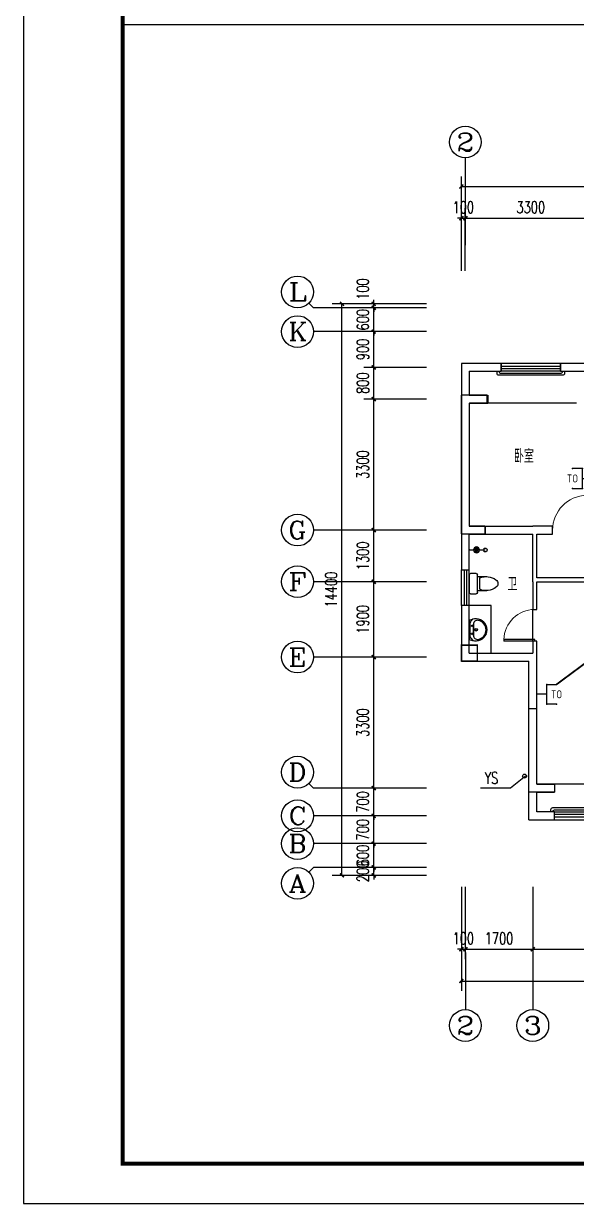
# Model space of a CAD drawing. Extents: x -993182 to -819982, y 169304 to 600104.
# Drawn here: x -904082 to -890149, y 298104 to 327829 of the extents above; entities that cross this region are included whole.
import ezdxf
from ezdxf.enums import TextEntityAlignment as Align

# ---------------------------------------------------------------- set-up
doc = ezdxf.new("R2010")
doc.units = 0
doc.header["$LTSCALE"] = 1000
doc.header["$MEASUREMENT"] = 0
for name, color, linetype in [('AXIS', 3, 'Continuous'), ('AXIS_TEXT', 7, 'Continuous'), ('DIM_LEAD', 3, 'Continuous'), ('EQUIP-通讯', 3, 'Continuous'), ('PUB_TEXT', 7, 'Continuous'), ('PUB_TITLE', 146, 'Continuous'), ('WALL', 4, 'Continuous'), ('WINDOW', 2, 'Continuous'), ('WIRE-网络', 6, 'TG_TD'), ('家具', 187, 'Continuous'), ('栏杆', 169, 'Continuous'), ('表格', 157, 'Continuous'), ('面层', 215, 'Continuous')]:
    doc.layers.add(name, color=color, linetype=linetype)
doc.styles.add('_TCH_AXIS', font='COMPLEX', dxfattribs={"bigfont": 'GBCBIG'})
doc.styles.add('_TCH_DIM', font='SIMPLEX', dxfattribs={"bigfont": 'GBCBIG'})
doc.styles.add('_TCH_DIM_T3', font='SIMPLEX', dxfattribs={"width": 0.705882, "bigfont": 'GBCBIG'})
doc.styles.add('_TEL_ATTDEF', font='GBENOR', dxfattribs={"width": 0.8, "height": 3, "bigfont": 'GBCBIG'})
doc.styles.add('_TEL_DIM', font='ICED', dxfattribs={"width": 0.8, "height": 3.5, "bigfont": 'BZHZ'})
doc.styles.add('COMPLEX', font='COMPLEX')
doc.styles.get("Standard").update_dxf_attribs({"font": 'gbenor.shx', "bigfont": 'gbcbig.shx'})
doc.styles.add('TG_LINETYPE', font='ICED', dxfattribs={"width": 0.8, "height": 2, "bigfont": 'BZHZ'})
doc.linetypes.add('TG_TD', pattern='A,1,-0.45,["TD",TG_LINETYPE,S=0.1,R=0,X=-0.38,Y=-0.1],0', length=1.45)
doc.linetypes.add('TG_TD+TV', pattern='A,1,-0.9,["TD+TV",TG_LINETYPE,S=0.1,R=0,X=-0.82,Y=-0.1],0', length=1.9)
doc.dimstyles.new('_TCH_ARCH&&100', dxfattribs={"dimtxt": 297.5, "dimasz": 100, "dimexe": 250, "dimexo": 300, "dimgap": 126.25, "dimtad": 1, "dimdec": 0, "dimzin": 0, "dimdsep": 46, "dimtxsty": '_TCH_DIM_T3', "dimblk": 'ARCHTICK', "dimcen": 0.09, "dimclrt": 7, "dimazin": 2, "dimtfac": 1, "dimtdec": 0, "dimtix": 1, "dimtmove": 2, "dimatfit": 3, "dimfxl": 0, "dimtolj": 1, "dimtzin": 0, "dimarcsym": 0})

# ---------------------------------------------------------------- blocks, each defined once
blk = doc.blocks.new('A$C6A1B0631')
at = {"layer": '家具'}
for p, q in [((0, 527), (0, 667)), ((30, 697), (470, 697)), ((500, 667), (500, 527)), ((470, 497), (30, 497)), ((80, 497), (80, 267)), ((390, 437), (110, 437)), ((420, 497), (420, 267))]:
    blk.add_line(p, q, dxfattribs=at)
for centre, radius, start, end in [((30, 667), 30, 90, 180), ((470, 667), 30, 0, 90), ((30, 527), 30, 180, 270), ((477, 284), 398, 157.4505, 216.6381), ((23, 284), 398, 323.3619, 22.5495), ((470, 527), 30, 270, 0), ((250, 108), 110, 213.4509, 326.5491)]:
    blk.add_arc(centre, radius, start, end, dxfattribs=at)
blk = doc.blocks.new('M_E6')
for p, q in [((-240, 0), (-270, -79)), ((240, 0), (-240, 0)), ((-237, 0), (239, 0)), ((240, 0), (270, -79)), ((-213, -36), (-271, -91)), ((-179, -23), (181, -23)), ((141, -105), (-141, -105)), ((-141, -105), (141, -105)), ((217, -37), (274, -95))]:
    blk.add_line(p, q)
for centre, radius in [((-99, -65), 16.3), ((2, -172), 31.6), ((2, -172), 23), ((101, -65), 16.3)]:
    blk.add_circle(centre, radius)
for centre, radius, start, end in [((28, -152), 307, 166.1751, 244.7296), ((-141, -205), 100, 90, 190.5602), ((0, -179), 243, 190.5602, 349.4398), ((-179, -73), 50, 90, 133.181), ((-28, -152), 307, 297.0639, 13.8249), ((141, -205), 100, 349.4398, 90), ((181, -73), 50, 44.5607, 90), ((0, -201), 250, 245.8071, 296.4628), ((28, -152), 307, 266.589, 266.5936)]:
    blk.add_arc(centre, radius, start, end)
at = {"width": 0.8, "flags": 9}
for tag in ['XSIZE', 'YSIZE']:
    blk.add_attdef(tag, (0, 0), '', height=0.5, dxfattribs=at)
blk = doc.blocks.new('$lvtry$00000168')
at = {"color": 0}
blk.add_line((0, 0), (0, -395), dxfattribs=at)
blk.add_arc((0, -395), 50, 121.0332, 58.9668, dxfattribs=at)
for p in [(0, 0), (0, -223)]:
    blk.add_point(p, dxfattribs=at)
blk = doc.blocks.new('$lvtry$00000171')
for p, q in [((-74, 11), (-11, 74)), ((-70, -27), (27, 70)), ((-53, -53), (53, 53)), ((-27, -70), (70, 27)), ((11, -74), (74, -11))]:
    blk.add_line(p, q)
blk.add_circle((0, 0), 75)
blk.add_point((0, 0))
blk = doc.blocks.new('A$C6BE329BC')
at = {"layer": '家具', "rotation": 180}
blk.add_blockref('$lvtry$00000171', (75, 271), dxfattribs=at)
at = {"layer": '家具'}
blk.add_blockref('$lvtry$00000168', (75, 445), dxfattribs=at)
blk = doc.blocks.new('TRHH')
at = {"color": 6}
for centre in [(-249202, -461390), (-233616, -461390), (-252617, -471151), (-230201, -471151), (-244307, -473179), (-238511, -473179)]:
    blk.add_circle(centre, 50, dxfattribs=at)
blk = doc.blocks.new('q4')
at = {"color": 3, "const_width": 35}
for points in [[(-534910, -495095), (-534910, -491595)], [(-534910, -491595), (-534260, -491595)], [(-534260, -491595), (-534260, -491795)], [(-534710, -494895), (-534710, -491795)], [(-534710, -491795), (-534260, -491795)], [(-534710, -494895), (-534310, -494895)], [(-534310, -494895), (-534310, -495095)], [(-534910, -495095), (-534310, -495095)], [(-533210, -501595), (-533210, -499495)], [(-533210, -499495), (-533010, -499495)], [(-533010, -501395), (-533010, -499495)], [(-533010, -501395), (-532560, -501395)], [(-532560, -501395), (-532560, -501595)], [(-533210, -501595), (-532560, -501595)]]:
    blk.add_lwpolyline(points, dxfattribs=at)
blk.add_lwpolyline([(-534510, -498295), (-534510, -497895), (-534910, -497895), (-534910, -498295)], close=True, dxfattribs=at)
blk = doc.blocks.new('trh')
at = {"layer": 'DIM_LEAD'}
for p, q in [((-252592, -471153), (-252970, -471451)), ((-252970, -471451), (-253724, -471451))]:
    blk.add_line(p, q, dxfattribs=at)
at = {"layer": 'DIM_LEAD', "color": 7, "style": '_TCH_DIM', "width": 0.705882}
blk.add_text('YS', height=297.5, dxfattribs=at).set_placement((-253619, -471346))
blk = doc.blocks.new('$DorLib2D$00000001')
for p, q in [((0.45, 0.975), (0.5, 0.975)), ((0.45, 0), (0.45, 0.975)), ((0.5, 0), (0.5, 0.975)), ((0.5, 0), (0.45, 0))]:
    blk.add_line(p, q)
at = {"lineweight": 13}
blk.add_arc((0.475, 0), 0.975, 91.4693, 180, dxfattribs=at)
blk = doc.blocks.new('$WINLIB2D$00000001')
at = {"color": 0}
for points in [[(-0.5, 0.5), (-0.5, -0.5)], [(-0.5, 0.5), (0.5, 0.5)], [(0.5, -0.5), (0.5, 0.5)], [(0.5, 0.167), (-0.5, 0.167)], [(0.5, -0.167), (-0.5, -0.167)], [(-0.5, -0.5), (0.5, -0.5)]]:
    blk.add_lwpolyline(points, dxfattribs=at)
blk = doc.blocks.new('_AXISO')
blk.add_circle((0, 0), 0.5)
at = {"layer": 'AXIS_TEXT', "style": 'COMPLEX', "width": 1.041667}
blk.add_attdef('A', text='', height=0.56, dxfattribs=at).set_placement((-0.25, -0.28), (0.25, -0.28), align=Align.FIT)
blk = doc.blocks.new('_ArchTick')
at = {"color": 0, "linetype": 'ByBlock', "const_width": 0.4}
blk.add_lwpolyline([(-0.5, -0.5), (0.5, 0.5)], dxfattribs=at)
blk = doc.blocks.new('*D339')
at = {"layer": 'AXIS', "color": 0, "lineweight": -2}
for p, q in [((-255086, -423551), (-257468, -423551)), ((-257218, -437951), (-257218, -423551)), ((-255086, -437951), (-257468, -437951))]:
    blk.add_line(p, q, dxfattribs=at)
at = {"layer": 'Defpoints', "color": 0}
for p in [(-257218, -423551), (-254786, -423551), (-254786, -437951)]:
    blk.add_point(p, dxfattribs=at)
at = {"layer": 'AXIS', "color": 0, "lineweight": -2, "xscale": 100, "yscale": 100, "zscale": 100}
for p, rotation in [((-257218, -423551), 90), ((-257218, -437951), 270)]:
    blk.add_blockref('_ArchTick', p, dxfattribs=dict(at, rotation=rotation))
at = {"layer": 'AXIS', "color": 7, "insert": (-257493, -430751), "char_height": 297.5, "attachment_point": 5, "rotation": 90, "style": '_TCH_DIM_T3'}
blk.add_mtext('\\A1;14400', dxfattribs=at)
blk = doc.blocks.new('*D340')
at = {"layer": 'AXIS', "color": 0, "lineweight": -2}
for p, q in [((-255086, -437751), (-256668, -437751)), ((-256418, -437751), (-256418, -437651)), ((-256418, -437951), (-256418, -437751)), ((-255086, -437951), (-256668, -437951)), ((-256418, -437951), (-256418, -438051))]:
    blk.add_line(p, q, dxfattribs=at)
at = {"layer": 'Defpoints', "color": 0}
for p in [(-256418, -437751), (-254786, -437751), (-254786, -437951)]:
    blk.add_point(p, dxfattribs=at)
at = {"layer": 'AXIS', "color": 0, "lineweight": -2, "xscale": 100, "yscale": 100, "zscale": 100}
for p, rotation in [((-256418, -437751), 270), ((-256418, -437951), 90)]:
    blk.add_blockref('_ArchTick', p, dxfattribs=dict(at, rotation=rotation))
at = {"layer": 'AXIS', "color": 7, "insert": (-256693, -437851), "char_height": 297.5, "attachment_point": 5, "rotation": 90, "style": '_TCH_DIM_T3'}
blk.add_mtext('\\A1;200', dxfattribs=at)
blk = doc.blocks.new('*D341')
at = {"layer": 'AXIS', "color": 0, "lineweight": -2}
for p, q in [((-255086, -437151), (-256668, -437151)), ((-256418, -437151), (-256418, -437051)), ((-256418, -437751), (-256418, -437151)), ((-255086, -437751), (-256668, -437751)), ((-256418, -437751), (-256418, -437851))]:
    blk.add_line(p, q, dxfattribs=at)
at = {"layer": 'Defpoints', "color": 0}
for p in [(-256418, -437151), (-254786, -437151), (-254786, -437751)]:
    blk.add_point(p, dxfattribs=at)
at = {"layer": 'AXIS', "color": 0, "lineweight": -2, "xscale": 100, "yscale": 100, "zscale": 100}
for p, rotation in [((-256418, -437151), 270), ((-256418, -437751), 90)]:
    blk.add_blockref('_ArchTick', p, dxfattribs=dict(at, rotation=rotation))
at = {"layer": 'AXIS', "color": 7, "insert": (-256693, -437451), "char_height": 297.5, "attachment_point": 5, "rotation": 90, "style": '_TCH_DIM_T3'}
blk.add_mtext('\\A1;600', dxfattribs=at)
blk = doc.blocks.new('*D342')
at = {"layer": 'AXIS', "color": 0, "lineweight": -2}
for p, q in [((-256418, -436451), (-256418, -436351)), ((-255086, -436451), (-256668, -436451)), ((-256418, -437151), (-256418, -436451)), ((-255086, -437151), (-256668, -437151)), ((-256418, -437151), (-256418, -437251))]:
    blk.add_line(p, q, dxfattribs=at)
at = {"layer": 'Defpoints', "color": 0}
for p in [(-256418, -436451), (-254786, -436451), (-254786, -437151)]:
    blk.add_point(p, dxfattribs=at)
at = {"layer": 'AXIS', "color": 0, "lineweight": -2, "xscale": 100, "yscale": 100, "zscale": 100}
for p, rotation in [((-256418, -436451), 270), ((-256418, -437151), 90)]:
    blk.add_blockref('_ArchTick', p, dxfattribs=dict(at, rotation=rotation))
at = {"layer": 'AXIS', "color": 7, "insert": (-256693, -436801), "char_height": 297.5, "attachment_point": 5, "rotation": 90, "style": '_TCH_DIM_T3'}
blk.add_mtext('\\A1;700', dxfattribs=at)
blk = doc.blocks.new('*D343')
at = {"layer": 'AXIS', "color": 0, "lineweight": -2}
for p, q in [((-255086, -435751), (-256668, -435751)), ((-256418, -435751), (-256418, -435651)), ((-256418, -436451), (-256418, -435751)), ((-255086, -436451), (-256668, -436451)), ((-256418, -436451), (-256418, -436551))]:
    blk.add_line(p, q, dxfattribs=at)
at = {"layer": 'Defpoints', "color": 0}
for p in [(-256418, -435751), (-254786, -435751), (-254786, -436451)]:
    blk.add_point(p, dxfattribs=at)
at = {"layer": 'AXIS', "color": 0, "lineweight": -2, "xscale": 100, "yscale": 100, "zscale": 100}
for p, rotation in [((-256418, -435751), 270), ((-256418, -436451), 90)]:
    blk.add_blockref('_ArchTick', p, dxfattribs=dict(at, rotation=rotation))
at = {"layer": 'AXIS', "color": 7, "insert": (-256693, -436101), "char_height": 297.5, "attachment_point": 5, "rotation": 90, "style": '_TCH_DIM_T3'}
blk.add_mtext('\\A1;700', dxfattribs=at)
blk = doc.blocks.new('*D344')
at = {"layer": 'AXIS', "color": 0, "lineweight": -2}
for p, q in [((-255086, -432451), (-256668, -432451)), ((-256418, -435751), (-256418, -432451)), ((-255086, -435751), (-256668, -435751))]:
    blk.add_line(p, q, dxfattribs=at)
at = {"layer": 'Defpoints', "color": 0}
for p in [(-256418, -432451), (-254786, -432451), (-254786, -435751)]:
    blk.add_point(p, dxfattribs=at)
at = {"layer": 'AXIS', "color": 0, "lineweight": -2, "xscale": 100, "yscale": 100, "zscale": 100}
for p, rotation in [((-256418, -432451), 90), ((-256418, -435751), 270)]:
    blk.add_blockref('_ArchTick', p, dxfattribs=dict(at, rotation=rotation))
at = {"layer": 'AXIS', "color": 7, "insert": (-256693, -434101), "char_height": 297.5, "attachment_point": 5, "rotation": 90, "style": '_TCH_DIM_T3'}
blk.add_mtext('\\A1;3300', dxfattribs=at)
blk = doc.blocks.new('*D345')
at = {"layer": 'AXIS', "color": 0, "lineweight": -2}
for p, q in [((-255086, -430551), (-256668, -430551)), ((-256418, -432451), (-256418, -430551)), ((-255086, -432451), (-256668, -432451))]:
    blk.add_line(p, q, dxfattribs=at)
at = {"layer": 'Defpoints', "color": 0}
for p in [(-256418, -430551), (-254786, -430551), (-254786, -432451)]:
    blk.add_point(p, dxfattribs=at)
at = {"layer": 'AXIS', "color": 0, "lineweight": -2, "xscale": 100, "yscale": 100, "zscale": 100}
for p, rotation in [((-256418, -430551), 90), ((-256418, -432451), 270)]:
    blk.add_blockref('_ArchTick', p, dxfattribs=dict(at, rotation=rotation))
at = {"layer": 'AXIS', "color": 7, "insert": (-256693, -431501), "char_height": 297.5, "attachment_point": 5, "rotation": 90, "style": '_TCH_DIM_T3'}
blk.add_mtext('\\A1;1900', dxfattribs=at)
blk = doc.blocks.new('*D346')
at = {"layer": 'AXIS', "color": 0, "lineweight": -2}
for p, q in [((-255086, -429251), (-256668, -429251)), ((-256418, -430551), (-256418, -429251)), ((-255086, -430551), (-256668, -430551))]:
    blk.add_line(p, q, dxfattribs=at)
at = {"layer": 'Defpoints', "color": 0}
for p in [(-256418, -429251), (-254786, -429251), (-254786, -430551)]:
    blk.add_point(p, dxfattribs=at)
at = {"layer": 'AXIS', "color": 0, "lineweight": -2, "xscale": 100, "yscale": 100, "zscale": 100}
for p, rotation in [((-256418, -429251), 90), ((-256418, -430551), 270)]:
    blk.add_blockref('_ArchTick', p, dxfattribs=dict(at, rotation=rotation))
at = {"layer": 'AXIS', "color": 7, "insert": (-256693, -429901), "char_height": 297.5, "attachment_point": 5, "rotation": 90, "style": '_TCH_DIM_T3'}
blk.add_mtext('\\A1;1300', dxfattribs=at)
blk = doc.blocks.new('*D347')
at = {"layer": 'AXIS', "color": 0, "lineweight": -2}
for p, q in [((-255086, -425951), (-256668, -425951)), ((-256418, -429251), (-256418, -425951)), ((-255086, -429251), (-256668, -429251))]:
    blk.add_line(p, q, dxfattribs=at)
at = {"layer": 'Defpoints', "color": 0}
for p in [(-256418, -425951), (-254786, -425951), (-254786, -429251)]:
    blk.add_point(p, dxfattribs=at)
at = {"layer": 'AXIS', "color": 0, "lineweight": -2, "xscale": 100, "yscale": 100, "zscale": 100}
for p, rotation in [((-256418, -425951), 90), ((-256418, -429251), 270)]:
    blk.add_blockref('_ArchTick', p, dxfattribs=dict(at, rotation=rotation))
at = {"layer": 'AXIS', "color": 7, "insert": (-256693, -427601), "char_height": 297.5, "attachment_point": 5, "rotation": 90, "style": '_TCH_DIM_T3'}
blk.add_mtext('\\A1;3300', dxfattribs=at)
blk = doc.blocks.new('*D348')
at = {"layer": 'AXIS', "color": 0, "lineweight": -2}
for p, q in [((-255086, -425151), (-256668, -425151)), ((-256418, -425951), (-256418, -425151)), ((-255086, -425951), (-256668, -425951))]:
    blk.add_line(p, q, dxfattribs=at)
at = {"layer": 'Defpoints', "color": 0}
for p in [(-256418, -425151), (-254786, -425151), (-254786, -425951)]:
    blk.add_point(p, dxfattribs=at)
at = {"layer": 'AXIS', "color": 0, "lineweight": -2, "xscale": 100, "yscale": 100, "zscale": 100}
for p, rotation in [((-256418, -425151), 90), ((-256418, -425951), 270)]:
    blk.add_blockref('_ArchTick', p, dxfattribs=dict(at, rotation=rotation))
at = {"layer": 'AXIS', "color": 7, "insert": (-256693, -425551), "char_height": 297.5, "attachment_point": 5, "rotation": 90, "style": '_TCH_DIM_T3'}
blk.add_mtext('\\A1;800', dxfattribs=at)
blk = doc.blocks.new('*D349')
at = {"layer": 'AXIS', "color": 0, "lineweight": -2}
for p, q in [((-255086, -424251), (-256668, -424251)), ((-256418, -425151), (-256418, -424251)), ((-255086, -425151), (-256668, -425151))]:
    blk.add_line(p, q, dxfattribs=at)
at = {"layer": 'Defpoints', "color": 0}
for p in [(-256418, -424251), (-254786, -424251), (-254786, -425151)]:
    blk.add_point(p, dxfattribs=at)
at = {"layer": 'AXIS', "color": 0, "lineweight": -2, "xscale": 100, "yscale": 100, "zscale": 100}
for p, rotation in [((-256418, -424251), 90), ((-256418, -425151), 270)]:
    blk.add_blockref('_ArchTick', p, dxfattribs=dict(at, rotation=rotation))
at = {"layer": 'AXIS', "color": 7, "insert": (-256693, -424701), "char_height": 297.5, "attachment_point": 5, "rotation": 90, "style": '_TCH_DIM_T3'}
blk.add_mtext('\\A1;900', dxfattribs=at)
blk = doc.blocks.new('*D350')
at = {"layer": 'AXIS', "color": 0, "lineweight": -2}
for p, q in [((-256418, -423651), (-256418, -423551)), ((-255086, -423651), (-256668, -423651)), ((-256418, -424251), (-256418, -423651)), ((-255086, -424251), (-256668, -424251)), ((-256418, -424251), (-256418, -424351))]:
    blk.add_line(p, q, dxfattribs=at)
at = {"layer": 'Defpoints', "color": 0}
for p in [(-256418, -423651), (-254786, -423651), (-254786, -424251)]:
    blk.add_point(p, dxfattribs=at)
at = {"layer": 'AXIS', "color": 0, "lineweight": -2, "xscale": 100, "yscale": 100, "zscale": 100}
for p, rotation in [((-256418, -423651), 270), ((-256418, -424251), 90)]:
    blk.add_blockref('_ArchTick', p, dxfattribs=dict(at, rotation=rotation))
at = {"layer": 'AXIS', "color": 7, "insert": (-256693, -423951), "char_height": 297.5, "attachment_point": 5, "rotation": 90, "style": '_TCH_DIM_T3'}
blk.add_mtext('\\A1;600', dxfattribs=at)
blk = doc.blocks.new('*D351')
at = {"layer": 'AXIS', "color": 0, "lineweight": -2}
for p, q in [((-255086, -423551), (-256668, -423551)), ((-256418, -423551), (-256418, -423451)), ((-256418, -423651), (-256418, -423551)), ((-255086, -423651), (-256668, -423651)), ((-256418, -423651), (-256418, -423751))]:
    blk.add_line(p, q, dxfattribs=at)
at = {"layer": 'Defpoints', "color": 0}
for p in [(-256418, -423551), (-254786, -423551), (-254786, -423651)]:
    blk.add_point(p, dxfattribs=at)
at = {"layer": 'AXIS', "color": 0, "lineweight": -2, "xscale": 100, "yscale": 100, "zscale": 100}
for p, rotation in [((-256418, -423551), 270), ((-256418, -423651), 90)]:
    blk.add_blockref('_ArchTick', p, dxfattribs=dict(at, rotation=rotation))
at = {"layer": 'AXIS', "color": 7, "insert": (-256693, -423178), "char_height": 297.5, "attachment_point": 5, "rotation": 90, "style": '_TCH_DIM_T3'}
blk.add_mtext('\\A1;100', dxfattribs=at)
blk = doc.blocks.new('*D428')
at = {"layer": 'AXIS', "color": 0, "lineweight": -2}
for p, q in [((-254209, -422720), (-254209, -420344)), ((-254209, -420594), (-198509, -420594)), ((-198509, -422720), (-198509, -420344))]:
    blk.add_line(p, q, dxfattribs=at)
at = {"layer": 'Defpoints', "color": 0}
for p in [(-198509, -420594), (-254209, -423020), (-198509, -423020)]:
    blk.add_point(p, dxfattribs=at)
at = {"layer": 'AXIS', "color": 0, "lineweight": -2, "xscale": 100, "yscale": 100, "zscale": 100, "rotation": 180}
blk.add_blockref('_ArchTick', (-254209, -420594), dxfattribs=at)
at = {"layer": 'AXIS', "color": 0, "lineweight": -2, "xscale": 100, "yscale": 100, "zscale": 100}
blk.add_blockref('_ArchTick', (-198509, -420594), dxfattribs=at)
at = {"layer": 'AXIS', "color": 7, "insert": (-226359, -420319), "char_height": 297.5, "attachment_point": 5, "style": '_TCH_DIM_T3'}
blk.add_mtext('\\A1;55700', dxfattribs=at)
blk = doc.blocks.new('*D429')
at = {"layer": 'AXIS', "color": 0, "lineweight": -2}
for p, q in [((-254209, -422720), (-254209, -421144)), ((-254109, -422720), (-254109, -421144)), ((-254209, -421394), (-254309, -421394)), ((-254209, -421394), (-254109, -421394)), ((-254109, -421394), (-254009, -421394))]:
    blk.add_line(p, q, dxfattribs=at)
at = {"layer": 'Defpoints', "color": 0}
for p in [(-254109, -421394), (-254209, -423020), (-254109, -423020)]:
    blk.add_point(p, dxfattribs=at)
at = {"layer": 'AXIS', "color": 0, "lineweight": -2, "xscale": 100, "yscale": 100, "zscale": 100}
blk.add_blockref('_ArchTick', (-254209, -421394), dxfattribs=at)
at = {"layer": 'AXIS', "color": 0, "lineweight": -2, "xscale": 100, "yscale": 100, "zscale": 100, "rotation": 180}
blk.add_blockref('_ArchTick', (-254109, -421394), dxfattribs=at)
at = {"layer": 'AXIS', "color": 7, "insert": (-254159, -421119), "char_height": 297.5, "attachment_point": 5, "style": '_TCH_DIM_T3'}
blk.add_mtext('\\A1;100', dxfattribs=at)
blk = doc.blocks.new('*D430')
at = {"layer": 'AXIS', "color": 0, "lineweight": -2}
for p, q in [((-254109, -422720), (-254109, -421144)), ((-250809, -422720), (-250809, -421144)), ((-254109, -421394), (-250809, -421394))]:
    blk.add_line(p, q, dxfattribs=at)
at = {"layer": 'Defpoints', "color": 0}
for p in [(-250809, -421394), (-254109, -423020), (-250809, -423020)]:
    blk.add_point(p, dxfattribs=at)
at = {"layer": 'AXIS', "color": 0, "lineweight": -2, "xscale": 100, "yscale": 100, "zscale": 100, "rotation": 180}
blk.add_blockref('_ArchTick', (-254109, -421394), dxfattribs=at)
at = {"layer": 'AXIS', "color": 0, "lineweight": -2, "xscale": 100, "yscale": 100, "zscale": 100}
blk.add_blockref('_ArchTick', (-250809, -421394), dxfattribs=at)
at = {"layer": 'AXIS', "color": 7, "insert": (-252459, -421119), "char_height": 297.5, "attachment_point": 5, "style": '_TCH_DIM_T3'}
blk.add_mtext('\\A1;3300', dxfattribs=at)
blk = doc.blocks.new('*D452')
at = {"layer": 'AXIS', "color": 0, "lineweight": -2}
for p, q in [((-254209, -438237), (-254209, -440863)), ((-198509, -438237), (-198509, -440863)), ((-254209, -440613), (-198509, -440613))]:
    blk.add_line(p, q, dxfattribs=at)
at = {"layer": 'Defpoints', "color": 0}
for p in [(-254209, -437937), (-198509, -437937), (-198509, -440613)]:
    blk.add_point(p, dxfattribs=at)
at = {"layer": 'AXIS', "color": 0, "lineweight": -2, "xscale": 100, "yscale": 100, "zscale": 100, "rotation": 180}
blk.add_blockref('_ArchTick', (-254209, -440613), dxfattribs=at)
at = {"layer": 'AXIS', "color": 0, "lineweight": -2, "xscale": 100, "yscale": 100, "zscale": 100}
blk.add_blockref('_ArchTick', (-198509, -440613), dxfattribs=at)
at = {"layer": 'AXIS', "color": 7, "insert": (-226359, -440338), "char_height": 297.5, "attachment_point": 5, "style": '_TCH_DIM_T3'}
blk.add_mtext('\\A1;55700', dxfattribs=at)
blk = doc.blocks.new('*D453')
at = {"layer": 'AXIS', "color": 0, "lineweight": -2}
for p, q in [((-254209, -438237), (-254209, -440063)), ((-254109, -438237), (-254109, -440063)), ((-254209, -439813), (-254309, -439813)), ((-254209, -439813), (-254109, -439813)), ((-254109, -439813), (-254009, -439813))]:
    blk.add_line(p, q, dxfattribs=at)
at = {"layer": 'Defpoints', "color": 0}
for p in [(-254209, -437937), (-254109, -437937), (-254109, -439813)]:
    blk.add_point(p, dxfattribs=at)
at = {"layer": 'AXIS', "color": 0, "lineweight": -2, "xscale": 100, "yscale": 100, "zscale": 100}
blk.add_blockref('_ArchTick', (-254209, -439813), dxfattribs=at)
at = {"layer": 'AXIS', "color": 0, "lineweight": -2, "xscale": 100, "yscale": 100, "zscale": 100, "rotation": 180}
blk.add_blockref('_ArchTick', (-254109, -439813), dxfattribs=at)
at = {"layer": 'AXIS', "color": 7, "insert": (-254159, -439538), "char_height": 297.5, "attachment_point": 5, "style": '_TCH_DIM_T3'}
blk.add_mtext('\\A1;100', dxfattribs=at)
blk = doc.blocks.new('*D454')
at = {"layer": 'AXIS', "color": 0, "lineweight": -2}
for p, q in [((-254109, -438237), (-254109, -440063)), ((-252409, -438237), (-252409, -440063)), ((-254109, -439813), (-252409, -439813))]:
    blk.add_line(p, q, dxfattribs=at)
at = {"layer": 'Defpoints', "color": 0}
for p in [(-254109, -437937), (-252409, -437937), (-252409, -439813)]:
    blk.add_point(p, dxfattribs=at)
at = {"layer": 'AXIS', "color": 0, "lineweight": -2, "xscale": 100, "yscale": 100, "zscale": 100, "rotation": 180}
blk.add_blockref('_ArchTick', (-254109, -439813), dxfattribs=at)
at = {"layer": 'AXIS', "color": 0, "lineweight": -2, "xscale": 100, "yscale": 100, "zscale": 100}
blk.add_blockref('_ArchTick', (-252409, -439813), dxfattribs=at)
at = {"layer": 'AXIS', "color": 7, "insert": (-253259, -439538), "char_height": 297.5, "attachment_point": 5, "style": '_TCH_DIM_T3'}
blk.add_mtext('\\A1;1700', dxfattribs=at)
blk = doc.blocks.new('*D455')
at = {"layer": 'AXIS', "color": 0, "lineweight": -2}
for p, q in [((-252409, -438237), (-252409, -440063)), ((-249009, -438237), (-249009, -440063)), ((-252409, -439813), (-249009, -439813))]:
    blk.add_line(p, q, dxfattribs=at)
at = {"layer": 'Defpoints', "color": 0}
for p in [(-252409, -437937), (-249009, -437937), (-249009, -439813)]:
    blk.add_point(p, dxfattribs=at)
at = {"layer": 'AXIS', "color": 0, "lineweight": -2, "xscale": 100, "yscale": 100, "zscale": 100, "rotation": 180}
blk.add_blockref('_ArchTick', (-252409, -439813), dxfattribs=at)
at = {"layer": 'AXIS', "color": 0, "lineweight": -2, "xscale": 100, "yscale": 100, "zscale": 100}
blk.add_blockref('_ArchTick', (-249009, -439813), dxfattribs=at)
at = {"layer": 'AXIS', "color": 7, "insert": (-250709, -439538), "char_height": 297.5, "attachment_point": 5, "style": '_TCH_DIM_T3'}
blk.add_mtext('\\A1;3400', dxfattribs=at)
blk = doc.blocks.new('$equip$00001847')
for p, q in [((-0.5, 0.499), (-0.5, 0.999)), ((0.5, 0.999), (0.5, 0.499)), ((0.5, 0.499), (-0.5, 0.499)), ((0, 0.5), (0, 0))]:
    blk.add_line(p, q)
for p in [(-0.5, 0.999), (0.5, 0.999), (-0.5, 0.499), (0, 0), (0.5, 0.499)]:
    blk.add_point(p)
at = {"color": 7, "style": '_TEL_DIM'}
blk.add_attdef('$TEXT$', text='', height=0.4, dxfattribs=at).set_placement((0, 0.999), align=Align.MIDDLE_CENTER)
at = {"color": 7, "style": '_TEL_DIM', "flags": 1}
blk.add_attdef('A', text='', height=0.00002, dxfattribs=at).set_placement((0, 0), align=Align.MIDDLE_CENTER)
blk = doc.blocks.new('5#、7#楼参照')
at = {"layer": 'AXIS'}
for p, q in [((-254108.8, -422074.7), (-254108.8, -419874.4)), ((-258055.6, -423533.7), (-257938.4, -423650.9)), ((-255432.8, -423650.9), (-257938.4, -423650.9)), ((-255432.8, -424250.9), (-257938.4, -424250.9)), ((-255432.8, -429250.9), (-257938.4, -429250.9)), ((-255432.8, -430550.9), (-257938.4, -430550.9)), ((-255432.8, -432450.9), (-257938.4, -432450.9)), ((-258055.6, -435633.7), (-257938.4, -435750.9)), ((-255432.8, -435750.9), (-257938.4, -435750.9)), ((-255432.8, -436450.9), (-257938.4, -436450.9)), ((-255432.8, -437150.9), (-257938.4, -437150.9)), ((-258055.6, -437868), (-257938.4, -437750.9)), ((-255432.8, -437750.9), (-257938.4, -437750.9)), ((-254108.8, -439891.3), (-254108.8, -441333.5)), ((-252408.8, -439891.3), (-252408.8, -441333.5))]:
    blk.add_line(p, q, dxfattribs=at)
at = {"layer": 'PUB_TITLE'}
blk.add_lwpolyline([(-265242.7, -446215.5), (-181142.7, -446215.5), (-181142.7, -386815.5), (-265242.7, -386815.5)], close=True, dxfattribs=at)
at = {"layer": 'PUB_TITLE', "const_width": 100}
blk.add_lwpolyline([(-262742.7, -445215.5), (-182142.7, -445215.5), (-182142.7, -387815.5), (-262742.7, -387815.5)], close=True, dxfattribs=at)
at = {"layer": 'WALL'}
for p, q in [((-253208.8, -425050.9), (-254208.8, -425050.9)), ((-254208.8, -425050.9), (-254208.8, -425950.9)), ((-253208.8, -425250.9), (-253208.8, -425050.9)), ((-250708.8, -425050.9), (-251708.8, -425050.9)), ((-251708.8, -425050.9), (-251708.8, -425250.9)), ((-254008.8, -425250.9), (-253208.8, -425250.9)), ((-254008.8, -425250.9), (-254008.8, -425850.9)), ((-251708.8, -425250.9), (-250908.8, -425250.9)), ((-254208.8, -425950.9), (-254208.8, -429250.9)), ((-254008.8, -425850.9), (-253539.8, -425850.9)), ((-253539.8, -425850.9), (-253539.8, -426050.9)), ((-254008.8, -426050.9), (-253539.8, -426050.9)), ((-254008.8, -426050.9), (-254008.8, -429150.9)), ((-254008.8, -429150.9), (-252408.8, -429150.9)), ((-251908.8, -429150.9), (-252408.8, -429150.9)), ((-251908.8, -429350.9), (-251908.8, -429150.9)), ((-254208.8, -429250.9), (-254208.8, -430250.9)), ((-254008.8, -430250.9), (-254008.8, -429350.9)), ((-254008.8, -429350.9), (-252408.8, -429350.9)), ((-252408.8, -430550.9), (-252408.8, -429350.9)), ((-252308.8, -430450.9), (-252308.8, -429350.9)), ((-252308.8, -429350.9), (-251908.8, -429350.9)), ((-254208.8, -430250.9), (-254008.8, -430250.9)), ((-252408.8, -430550.9), (-252408.8, -431250.9)), ((-250108.8, -430450.9), (-252308.8, -430450.9)), ((-252308.8, -430550.9), (-250108.8, -430550.9)), ((-252308.8, -431250.9), (-252308.8, -430550.9)), ((-254008.8, -431150.9), (-254208.8, -431150.9)), ((-254208.8, -431150.9), (-254208.8, -432550.9)), ((-254008.8, -432350.9), (-254008.8, -431150.9)), ((-252408.8, -431250.9), (-252308.8, -431250.9)), ((-252308.8, -432050.9), (-252408.8, -432050.9)), ((-252408.8, -432050.9), (-252408.8, -432350.9)), ((-252308.8, -432450.9), (-252308.8, -432050.9)), ((-254008.8, -432350.9), (-252408.8, -432350.9)), ((-252308.8, -435650.9), (-252308.8, -432450.9)), ((-254208.8, -432550.9), (-252508.8, -432550.9)), ((-252508.8, -435750.9), (-252508.8, -432550.9)), ((-252508.8, -436550.9), (-252508.8, -435750.9)), ((-252308.8, -435650.9), (-251858.8, -435650.9)), ((-251858.8, -435650.9), (-251858.8, -435850.9)), ((-252308.8, -436350.9), (-252308.8, -435850.9)), ((-252308.8, -435850.9), (-251858.8, -435850.9)), ((-251858.8, -436350.9), (-252308.8, -436350.9)), ((-251858.8, -436550.9), (-251858.8, -436350.9)), ((-252508.8, -436550.9), (-251858.8, -436550.9))]:
    blk.add_line(p, q, dxfattribs=at)
at = {"layer": 'WINDOW'}
for p, q in [((-251309.8, -426050.9), (-253539.8, -426050.9)), ((-252408.8, -432050.9, 0), (-252408.8, -431250.9, 0)), ((-249758.8, -435650.9), (-251858.8, -435650.9))]:
    blk.add_line(p, q, dxfattribs=at)
at = {"layer": '家具'}
blk.add_lwpolyline([(-254008.8, -432350.9), (-253458.8, -432350.9), (-253458.8, -431450.9), (-253458.8, -431150.9), (-254008.8, -431150.9)], dxfattribs=at)
at = {"layer": '栏杆'}
for points in [[(-251608.8, -425250.9), (-251608.8, -425300.9, -0.4142136), (-251658.8, -425350.9), (-253258.8, -425350.9, -0.4142136), (-253308.8, -425300.9), (-253308.8, -425250.9)], [(-253258.8, -425250.9), (-253258.8, -425250.9, 0.4142136), (-253208.8, -425300.9), (-251708.8, -425300.9, 0.4142136), (-251658.8, -425250.9), (-251658.8, -425250.9)], [(-249658.8, -436350.9), (-249658.8, -436300.9, 0.4142136), (-249708.8, -436250.9), (-251908.8, -436250.9, 0.4142136), (-251958.8, -436300.9), (-251958.8, -436350.9)], [(-251908.8, -436350.9), (-251908.8, -436350.9, -0.4142136), (-251858.8, -436300.9), (-249758.8, -436300.9, -0.4142136), (-249708.8, -436350.9), (-249708.8, -436350.9)]]:
    blk.add_lwpolyline(points, format="xyb", dxfattribs=at)
at = {"layer": '表格'}
blk.add_lwpolyline([(-262742.7, -416515.5), (-189142.7, -416515.5)], dxfattribs=at)
at = {"color": 6}
blk.add_blockref('TRHH', (0, 35700), dxfattribs=at)
at = {"xscale": -1, "rotation": 90}
blk.add_blockref('A$C6BE329BC', (-253556.5, -429675.9), dxfattribs=at)
at = {"layer": 'AXIS'}
ref = blk.add_blockref('_AXISO', (-254108.8, -419474.4), dxfattribs=dict(at, xscale=800, yscale=800, zscale=800))
ref.add_attrib('A', '2', dxfattribs={"layer": 'AXIS_TEXT', "height": 452.5, "style": '_TCH_AXIS', "width": 1.5}).set_placement((-254335.1, -419700.7), (-253882.5, -419700.7), align=Align.FIT)
ref = blk.add_blockref('_AXISO', (-258338.4, -423250.9), dxfattribs=dict(at, xscale=800, yscale=800, zscale=800))
ref.add_attrib('A', 'L', dxfattribs={"layer": 'AXIS_TEXT', "height": 452.5, "style": '_TCH_AXIS', "width": 1.4}).set_placement((-258564.7, -423477.1), (-258112.2, -423477.1), align=Align.FIT)
ref = blk.add_blockref('_AXISO', (-258338.4, -424250.9), dxfattribs=dict(at, xscale=800, yscale=800, zscale=800))
ref.add_attrib('A', 'K', dxfattribs={"layer": 'AXIS_TEXT', "height": 452.5, "style": '_TCH_AXIS', "width": 1.105263}).set_placement((-258564.7, -424477.1), (-258112.2, -424477.1), align=Align.FIT)
ref = blk.add_blockref('_AXISO', (-258338.4, -429250.9), dxfattribs=dict(at, xscale=800, yscale=800, zscale=800))
ref.add_attrib('A', 'G', dxfattribs={"layer": 'AXIS_TEXT', "height": 452.5, "style": '_TCH_AXIS', "width": 1.166667}).set_placement((-258564.7, -429477.1), (-258112.2, -429477.1), align=Align.FIT)
ref = blk.add_blockref('_AXISO', (-258338.4, -430550.9), dxfattribs=dict(at, xscale=800, yscale=800, zscale=800))
ref.add_attrib('A', 'F', dxfattribs={"layer": 'AXIS_TEXT', "height": 452.5, "style": '_TCH_AXIS', "width": 1.3125}).set_placement((-258564.7, -430777.1), (-258112.2, -430777.1), align=Align.FIT)
ref = blk.add_blockref('_AXISO', (-258338.4, -432450.9), dxfattribs=dict(at, xscale=800, yscale=800, zscale=800))
ref.add_attrib('A', 'E', dxfattribs={"layer": 'AXIS_TEXT', "height": 452.5, "style": '_TCH_AXIS', "width": 1.3125}).set_placement((-258564.7, -432677.1), (-258112.2, -432677.1), align=Align.FIT)
ref = blk.add_blockref('_AXISO', (-258338.4, -435350.9), dxfattribs=dict(at, xscale=800, yscale=800, zscale=800))
ref.add_attrib('A', 'D', dxfattribs={"layer": 'AXIS_TEXT', "height": 452.5, "style": '_TCH_AXIS', "width": 1.235294}).set_placement((-258564.7, -435577.1), (-258112.2, -435577.1), align=Align.FIT)
ref = blk.add_blockref('_AXISO', (-258338.4, -436450.9), dxfattribs=dict(at, xscale=800, yscale=800, zscale=800))
ref.add_attrib('A', 'C', dxfattribs={"layer": 'AXIS_TEXT', "height": 452.5, "style": '_TCH_AXIS', "width": 1.4}).set_placement((-258564.7, -436677.1), (-258112.2, -436677.1), align=Align.FIT)
ref = blk.add_blockref('_AXISO', (-258338.4, -437150.9), dxfattribs=dict(at, xscale=800, yscale=800, zscale=800))
ref.add_attrib('A', 'B', dxfattribs={"layer": 'AXIS_TEXT', "height": 452.5, "style": '_TCH_AXIS', "width": 1.235294}).set_placement((-258564.7, -437377.1), (-258112.2, -437377.1), align=Align.FIT)
ref = blk.add_blockref('_AXISO', (-258338.4, -438150.9), dxfattribs=dict(at, xscale=800, yscale=800, zscale=800))
ref.add_attrib('A', 'A', dxfattribs={"layer": 'AXIS_TEXT', "height": 452.5, "style": '_TCH_AXIS', "width": 1.166667}).set_placement((-258564.7, -438377.1), (-258112.2, -438377.1), align=Align.FIT)
ref = blk.add_blockref('_AXISO', (-254108.8, -441733.5), dxfattribs=dict(at, xscale=800, yscale=800, zscale=800))
ref.add_attrib('A', '2', dxfattribs={"layer": 'AXIS_TEXT', "height": 452.5, "style": '_TCH_AXIS', "width": 1.5}).set_placement((-254335.1, -441959.8), (-253882.5, -441959.8), align=Align.FIT)
ref = blk.add_blockref('_AXISO', (-252408.8, -441733.5), dxfattribs=dict(at, xscale=800, yscale=800, zscale=800))
ref.add_attrib('A', '3', dxfattribs={"layer": 'AXIS_TEXT', "height": 452.5, "style": '_TCH_AXIS', "width": 1.5}).set_placement((-252635.1, -441959.8), (-252182.5, -441959.8), align=Align.FIT)
at = {"layer": 'WINDOW'}
for name, p, xscale, yscale, zscale, rotation in [('$WINLIB2D$00000001', (-252458.8, -425150.9), 1500, 200, 1500, 180), ('$DorLib2D$00000001', (-251458.8, -429250.9), 900, 900, 900, 359.9999999977655), ('$WINLIB2D$00000001', (-254108.8, -430700.9), -900, 200, -900, 270), ('$DorLib2D$00000001', (-252358.8, -431650.9), -800, 800, -800, 90), ('$WINLIB2D$00000001', (-250808.8, -436450.9), 2100, -200, 2100, 359.9999999999843)]:
    blk.add_blockref(name, p, dxfattribs=dict(at, xscale=xscale, yscale=yscale, zscale=zscale, rotation=rotation))
at = {"layer": '家具', "xscale": -1.03000020980835, "yscale": 1.03000020980835, "zscale": 1.029999999998836, "rotation": 90}
blk.add_blockref('A$C6A1B0631', (-253290.7, -430341.4), dxfattribs=at)
at = {"layer": '家具', "rotation": 90}
blk.add_blockref('M_E6', (-254008.8, -431765), dxfattribs=at)
at = {"layer": '面层'}
for name, p in [('trh', (0, 35700)), ('q4', (280700.7, 65744.1))]:
    blk.add_blockref(name, p, dxfattribs=at)
at = {"layer": 'AXIS'}
for p1, p2, distance, picture, middle in [((-254208.8, -423020), (-198508.8, -423020), 2425.6, '*D428', (-226358.8, -420319.4)), ((-254208.8, -423020), (-254108.8, -423020), 1625.6, '*D429', (-254158.8, -421119.4)), ((-254108.8, -423020), (-250808.8, -423020), 1625.6, '*D430', (-252458.8, -421119.4)), ((-254785.5, -437950.9), (-254785.5, -423550.9), 2432.9, '*D339', (-257493.4, -430750.9)), ((-254785.5, -424250.9), (-254785.5, -423650.9), 1632.9, '*D350', (-256693.4, -423950.9)), ((-254785.5, -425150.9), (-254785.5, -424250.9), 1632.9, '*D349', (-256693.4, -424700.9)), ((-254785.5, -425950.9), (-254785.5, -425150.9), 1632.9, '*D348', (-256693.4, -425550.9)), ((-254785.5, -429250.9), (-254785.5, -425950.9), 1632.9, '*D347', (-256693.4, -427600.9)), ((-254785.5, -430550.9), (-254785.5, -429250.9), 1632.9, '*D346', (-256693.4, -429900.9)), ((-254785.5, -432450.9), (-254785.5, -430550.9), 1632.9, '*D345', (-256693.4, -431500.9)), ((-254785.5, -435750.9), (-254785.5, -432450.9), 1632.9, '*D344', (-256693.4, -434100.9)), ((-254785.5, -436450.9), (-254785.5, -435750.9), 1632.9, '*D343', (-256693.4, -436100.9)), ((-254785.5, -437150.9), (-254785.5, -436450.9), 1632.9, '*D342', (-256693.4, -436800.9)), ((-254785.5, -437750.9), (-254785.5, -437150.9), 1632.9, '*D341', (-256693.4, -437450.9)), ((-254785.5, -437950.9), (-254785.5, -437750.9), 1632.9, '*D340', (-256693.4, -437850.9)), ((-254208.8, -437936.5), (-254108.8, -437936.5), -1877, '*D453', (-254158.8, -439538.5)), ((-254208.8, -437936.5), (-198508.8, -437936.5), -2677, '*D452', (-226358.8, -440338.5)), ((-254108.8, -437936.5), (-252408.8, -437936.5), -1877, '*D454', (-253258.8, -439538.5)), ((-252408.8, -437936.5), (-249008.8, -437936.5), -1877, '*D455', (-250708.8, -439538.5))]:
    dim = blk.add_aligned_dim(p1=p1, p2=p2, distance=distance, dimstyle='_TCH_ARCH&&100', dxfattribs=at)
    dim.commit()
    dim.dimension.update_dxf_attribs({"geometry": picture, "text_midpoint": middle})
dim = blk.add_linear_dim(base=(-256418.4, -423550.9), p1=(-254785.5, -423650.9), p2=(-254785.5, -423550.9), angle=90, dimstyle='_TCH_ARCH&&100', dxfattribs=at)
dim.commit()
dim.dimension.update_dxf_attribs({"geometry": '*D351', "text_midpoint": (-256693.4, -423177.9), "dimtype": 129})

msp = doc.modelspace()

# ---------------------------------------------------------------- linework, layer by layer
at = {"layer": 'WIRE-网络', "linetype": 'TG_TD+TV', "const_width": 45, "elevation": 0}
msp.add_lwpolyline([(-890649, 311180), (-887898, 313219)], dxfattribs=at)

# ---------------------------------------------------------------- block references
at = {"layer": 'EQUIP-通讯'}
ref = msp.add_blockref('$equip$00001847', (-889748, 316368, 0), dxfattribs=dict(at, xscale=-500, yscale=500, zscale=500, rotation=90))
ref.add_attrib('$TEXT$', 'TO', dxfattribs={"layer": '0', "color": 7, "height": 200, "style": '_TEL_ATTDEF'}).set_placement((-890248, 316368, 0), align=Align.MIDDLE_CENTER)
ref = msp.add_blockref('$equip$00001847', (-891148, 310930, 0), dxfattribs=dict(at, xscale=500, yscale=500, zscale=500, rotation=269.9999999999999))
ref.add_attrib('$TEXT$', 'TO', dxfattribs={"layer": '0', "color": 7, "height": 200, "style": '_TEL_ATTDEF'}).set_placement((-890649, 310930, 0), align=Align.MIDDLE_CENTER)
at = {"layer": '面层'}
msp.add_blockref('5#、7#楼参照', (-638840, 744319), dxfattribs=at)

# ---------------------------------------------------------------- texts
at = {"layer": 'PUB_TEXT'}
for s, height, p in [('卧室', 337.6, (-891726, 316765, 0)), ('卫', 338, (-891889, 313542))]:
    msp.add_text(s, height=height, dxfattribs=at).set_placement(p)

doc.saveas('drawing.dxf')
